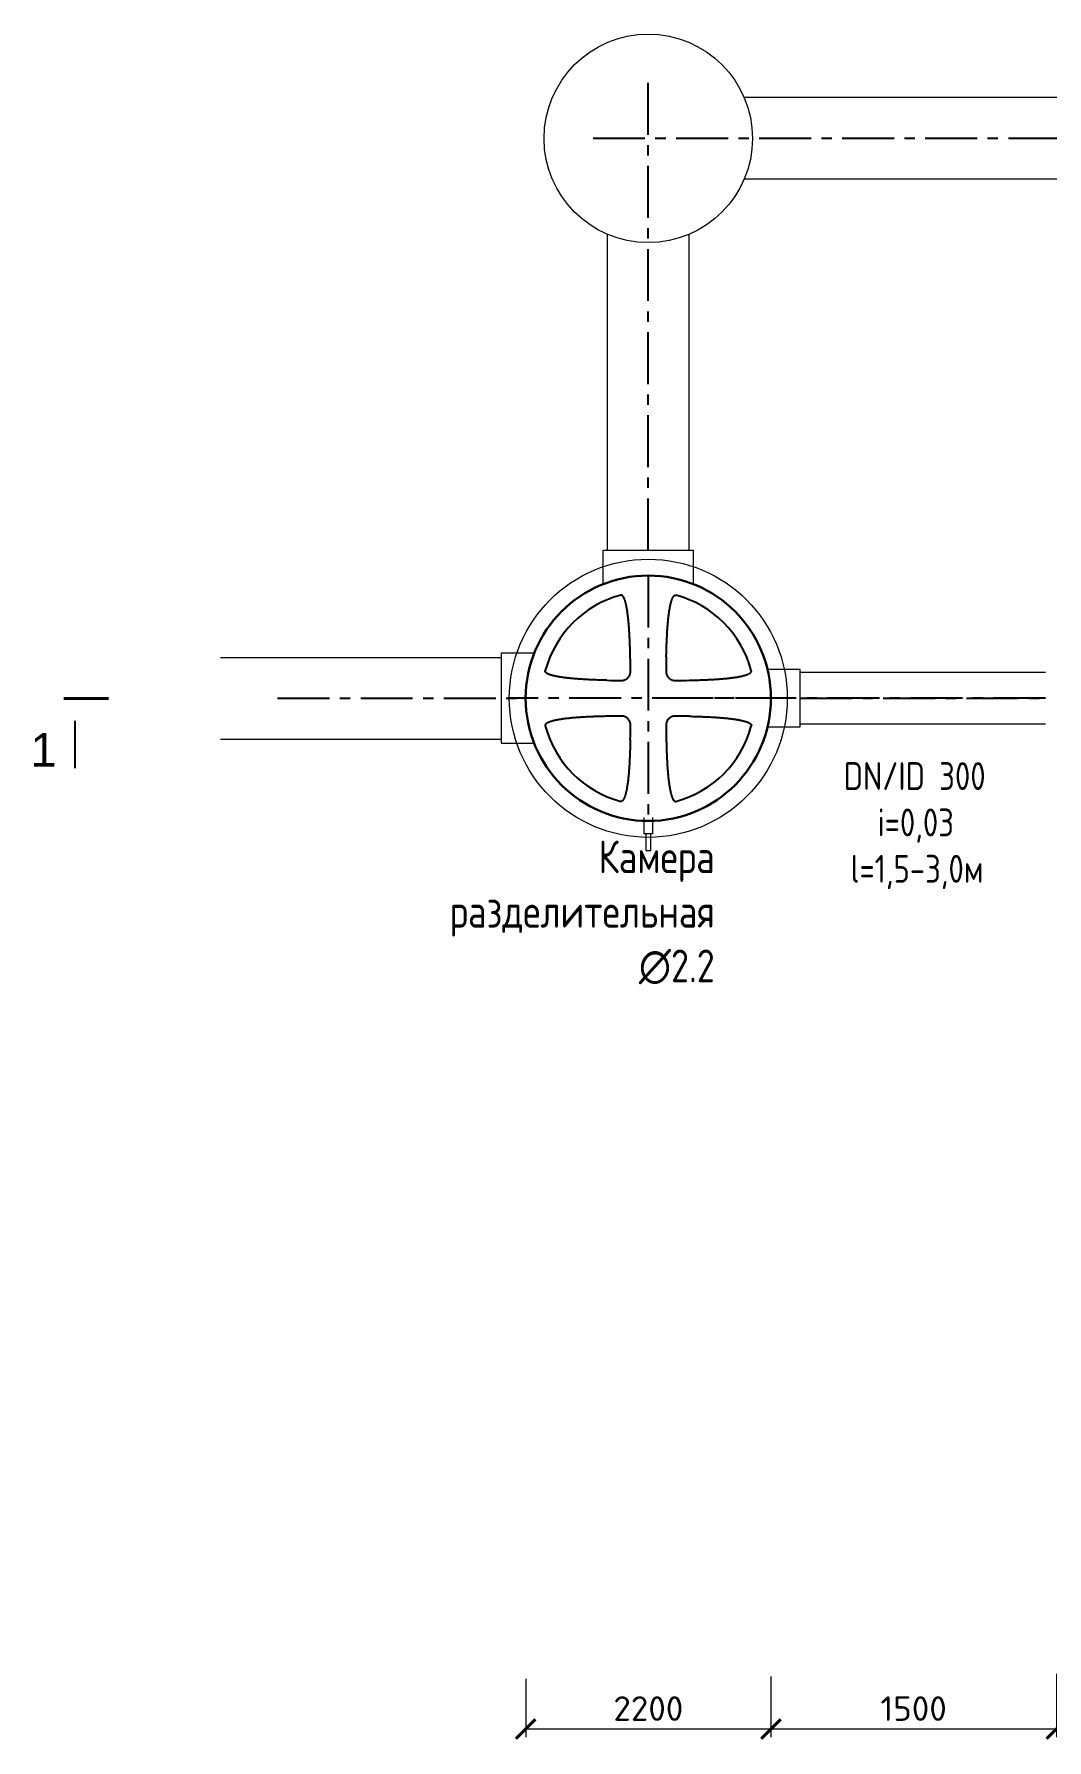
# Model space of a CAD drawing. Header units: millimetres. Extents: x 20530103 to 31271019, y 32092698 to 33532929.
# Drawn here: x 26724633 to 26730827, y 33080364 to 33090790 of the extents above; entities that cross this region are included whole.
import ezdxf

# ---------------------------------------------------------------- set-up
doc = ezdxf.new("R2010")
doc.units = ezdxf.units.MM
doc.linetypes.add('осевая', pattern=[50.8, 31.75, -6.35, 6.35, -6.35])
doc.layers.add('Системный слой', color=7, linetype='Continuous')
doc.styles.add('ARTEM Arial', font='simplex.shx')
doc.styles.add('GOST 2.304', font='GOST.TTF')
doc.dimstyles.new('ARTEM', dxfattribs={"dimtxt": 70, "dimasz": 50, "dimexe": 35, "dimexo": 15, "dimgap": 10, "dimtad": 1, "dimdec": 0, "dimtxsty": 'ARTEM Arial', "dimcen": 2.5, "dimclrd": 7, "dimclre": 7, "dimclrt": 7, "dimadec": 0, "dimazin": 0, "dimtfac": 1, "dimtdec": 0, "dimtmove": 0, "dimatfit": 3, "dimfxl": 1, "dimlwd": 15, "dimlwe": 15, "dimarcsym": 0})

# ---------------------------------------------------------------- blocks, each defined once
blk = doc.blocks.new('_ArchTick')
at = {"color": 0, "linetype": 'ByBlock', "const_width": 0.15}
blk.add_lwpolyline([(-0.5, -0.5), (0.5, 0.5)], dxfattribs=at)
blk = doc.blocks.new('*D146')
at = {"color": 7, "lineweight": 15, "transparency": 16777216}
for p, q in [((26730885, 33080767), (26730885, 33080380)), ((26738885, 33080752), (26738885, 33080380)), ((26738885, 33080430), (26730885, 33080430))]:
    blk.add_line(p, q, dxfattribs=at)
at = {"color": 7, "lineweight": 15, "transparency": 16777216, "xscale": 120, "yscale": 120, "zscale": 120, "rotation": 180}
blk.add_blockref('_ArchTick', (26730885, 33080430), dxfattribs=at)
at = {"color": 7, "lineweight": 15, "transparency": 16777216, "xscale": 120, "yscale": 120, "zscale": 120}
blk.add_blockref('_ArchTick', (26738885, 33080430), dxfattribs=at)
at = {"color": 7, "lineweight": 20, "transparency": 16777216, "insert": (26734885, 33080555), "char_height": 150, "attachment_point": 5, "style": 'ARTEM Arial'}
blk.add_mtext('8000', dxfattribs=at)
blk = doc.blocks.new('*D158')
at = {"color": 7, "lineweight": 15, "transparency": 16777216}
for p, q in [((26729140, 33080737), (26729140, 33080380)), ((26730885, 33080752), (26730885, 33080380)), ((26730885, 33080430), (26729140, 33080430))]:
    blk.add_line(p, q, dxfattribs=at)
at = {"color": 7, "lineweight": 15, "transparency": 16777216, "xscale": 120, "yscale": 120, "zscale": 120, "rotation": 180}
blk.add_blockref('_ArchTick', (26729140, 33080430), dxfattribs=at)
at = {"color": 7, "lineweight": 15, "transparency": 16777216, "xscale": 120, "yscale": 120, "zscale": 120}
blk.add_blockref('_ArchTick', (26730885, 33080430), dxfattribs=at)
at = {"color": 7, "lineweight": 20, "transparency": 16777216, "insert": (26730012, 33080555), "char_height": 150, "attachment_point": 5, "style": 'ARTEM Arial'}
blk.add_mtext('1500', dxfattribs=at)
blk = doc.blocks.new('*D159')
at = {"color": 7, "lineweight": 15, "transparency": 16777216}
for p, q in [((26727640, 33080737), (26727640, 33080380)), ((26729140, 33080752), (26729140, 33080380)), ((26729140, 33080430), (26727640, 33080430))]:
    blk.add_line(p, q, dxfattribs=at)
at = {"color": 7, "lineweight": 15, "transparency": 16777216, "xscale": 120, "yscale": 120, "zscale": 120, "rotation": 180}
blk.add_blockref('_ArchTick', (26727640, 33080430), dxfattribs=at)
at = {"color": 7, "lineweight": 15, "transparency": 16777216, "xscale": 120, "yscale": 120, "zscale": 120}
blk.add_blockref('_ArchTick', (26729140, 33080430), dxfattribs=at)
at = {"color": 7, "lineweight": 20, "transparency": 16777216, "insert": (26728390, 33080555), "char_height": 150, "attachment_point": 5, "style": 'ARTEM Arial'}
blk.add_mtext('2200', dxfattribs=at)

msp = doc.modelspace()

# ---------------------------------------------------------------- linework, layer by layer
at = {"color": 1, "linetype": 'осевая', "lineweight": 25, "ltscale": 10}
for p, q in [((26728389.6204, 33087634.6421), (26728389.6204, 33090552.5854)), ((26756817.1407, 33090152.5854), (26727989.6204, 33090152.5854)), ((26728389.6204, 33087480.2245), (26728389.6204, 33085980.2245)), ((26726122.8887, 33086730.2245), (26727622.8887, 33086730.2245)), ((26729239.6204, 33086730.2245), (26727539.6204, 33086730.2245)), ((26730818.918, 33086730.2245), (26728518.918, 33086730.2245)), ((26729318.918, 33086730.2245), (26730818.918, 33086730.2245))]:
    msp.add_line(p, q, dxfattribs=at)
at = {"lineweight": 20}
for p, q in [((26755909.773, 33090402.5854), (26728975.6625, 33090402.5854)), ((26755909.773, 33089902.5854), (26728975.6625, 33089902.5854)), ((26728139.6204, 33087634.6421), (26728139.6204, 33089566.5433)), ((26728639.6204, 33087634.6421), (26728639.6204, 33089566.5433)), ((26725772.8887, 33086980.2245), (26727490.4431, 33086980.2245)), ((26730818.918, 33086887.7245), (26729318.918, 33086887.7245)), ((26730818.918, 33086572.7245), (26729318.918, 33086572.7245)), ((26725772.8887, 33086480.2245), (26727490.4431, 33086480.2245)), ((26728364.6204, 33085900.6758), (26728364.6204, 33086000.6758))]:
    msp.add_line(p, q, dxfattribs=at)
at = {"color": 1, "lineweight": 40}
msp.add_line((26724814.8322, 33086728.9082), (26725087.8322, 33086728.9082), dxfattribs=at)
at = {"lineweight": 20}
for points in [[(26728114.6204, 33087434.6421), (26728114.6204, 33087634.6421), (26728664.6204, 33087634.6421), (26728664.6204, 33087434.6421)], [(26727690.4431, 33087005.2245), (26727490.4431, 33087005.2245), (26727490.4431, 33086455.2245), (26727690.4431, 33086455.2245)], [(26729118.918, 33086555.2245), (26729318.918, 33086555.2245), (26729318.918, 33086905.2245), (26729118.918, 33086905.2245)], [(26728414.6204, 33086000.6758), (26728414.6204, 33085900.6758), (26728364.6204, 33085900.6758)], [(26728405.6204, 33085900.6758), (26728373.6204, 33085900.6758), (26728373.6204, 33085800.6758), (26728405.6204, 33085800.6758), (26728405.6204, 33085900.6758)]]:
    msp.add_lwpolyline(points, dxfattribs=at)
at = {"color": 1, "linetype": 'ByBlock', "lineweight": -2}
msp.add_lwpolyline([(26724883.0822, 33086592.4082), (26724883.0822, 33086302.9514)], dxfattribs=at)
at = {"lineweight": 20}
for centre, radius in [((26728389.6204, 33090152.5854), 637.1384), ((26728389.6204, 33086730.2245), 850)]:
    msp.add_circle(centre, radius, dxfattribs=at)
at = {"layer": 'Системный слой', "color": 7, "lineweight": 30}
msp.add_circle((26728389.6204, 33086730.2245), 750, dxfattribs=at)
at = {"layer": 'Системный слой', "color": 7, "lineweight": 25}
for start, end in [(104.99428032, 165.00571967), (14.99428033, 75.00571968), (194.99428033, 255.00571968), (284.99428032, 345.00571967)]:
    msp.add_arc((26728389.6204, 33086730.2245), 652.2931, start, end, dxfattribs=at)
for centre, major_axis, start_param, end_param in [((26726919.7911, 33086730.2245), (0, 3983.7956), -1.5288082595, -1.5073540114), ((26729859.4498, 33086730.2245), (0, -3983.7956), -1.6342386421, -1.6127843941), ((26728389.6204, 33088200.0539), (3983.7956, 0), -1.6342386421, -1.6127843941), ((26728389.6204, 33088200.0539), (3983.7956, 0), -1.5288082595, -1.5073540114), ((26728389.6204, 33085260.3952), (-3983.7956, 0), -1.5288082595, -1.5073540114), ((26726919.7911, 33086730.2245), (0, 3983.7956), -1.6342386421, -1.6127843941), ((26729859.4498, 33086730.2245), (0, -3983.7956), -1.5288082595, -1.5073540114), ((26728389.6204, 33085260.3952), (-3983.7956, 0), -1.6342386421, -1.6127843941)]:
    msp.add_ellipse(centre, major_axis=major_axis, ratio=0.3420201433, start_param=start_param, end_param=end_param, dxfattribs=at)
for points, knots in [([(26728279.5882, 33086982.7962), (26728279.4414, 33086989.5526), (26728279.1231, 33087003.214), (26728278.5644, 33087023.9875), (26728278.0153, 33087041.6636), (26728277.5112, 33087056.1859), (26728277.0927, 33087067.3781), (26728276.6333, 33087078.7737), (26728276.1303, 33087090.3362), (26728275.5769, 33087102.1136), (26728274.9707, 33087114.0445), (26728274.3067, 33087126.1158), (26728273.5826, 33087138.2658), (26728272.7933, 33087150.4814), (26728271.9357, 33087162.7128), (26728271.0091, 33087174.8827), (26728270.013, 33087186.9246), (26728268.9508, 33087198.7447), (26728267.8175, 33087210.3543), (26728266.6171, 33087221.6713), (26728265.3449, 33087232.7062), (26728264.0077, 33087243.3765), (26728262.5907, 33087253.7739), (26728261.1028, 33087263.7983), (26728259.5438, 33087273.4285), (26728257.95, 33087282.4538), (26728256.3128, 33087290.9535), (26728254.6647, 33087298.7955), (26728252.9982, 33087306.0591), (26728251.358, 33087312.6141), (26728249.7061, 33087318.6682), (26728248.0645, 33087324.177), (26728246.4217, 33087329.2103), (26728244.8536, 33087333.5962), (26728243.3401, 33087337.4654), (26728241.9279, 33087340.7682), (26728240.5915, 33087343.628), (26728239.3863, 33087345.9968), (26728238.2523, 33087348.0503), (26728237.1915, 33087349.8214), (26728236.1715, 33087351.3874), (26728235.2454, 33087352.6961), (26728234.3944, 33087353.8062), (26728233.6396, 33087354.718), (26728232.9555, 33087355.485), (26728232.3606, 33087356.1077), (26728231.8133, 33087356.6445), (26728231.3033, 33087357.114), (26728230.8088, 33087357.5402), (26728230.3455, 33087357.9139), (26728229.9074, 33087358.2449), (26728229.4891, 33087358.5408), (26728229.0697, 33087358.8178), (26728228.5915, 33087359.111), (26728228.0459, 33087359.4141), (26728227.4337, 33087359.7129), (26728226.8101, 33087359.9741), (26728226.0989, 33087360.2227), (26728225.2222, 33087360.456), (26728224.1993, 33087360.6159), (26728223.2201, 33087360.6516), (26728222.2463, 33087360.5907), (26728221.4946, 33087360.4678), (26728220.9909, 33087360.3439), (26728220.8575, 33087360.3081)], [0, 0, 0, 0, 3.3465215227, 6.7668481108, 10.2915294563, 12.1064704035, 13.9667284637, 15.8422720642, 17.7603288517, 19.7057234187, 21.6905513702, 23.6874947395, 25.7055973182, 27.732687694, 29.7656162487, 31.7952757147, 33.7955244632, 35.7695807019, 37.6943488583, 39.5961389233, 41.4313009066, 43.2229566875, 44.9506275935, 46.6578929263, 48.2718604808, 49.8130927217, 51.2286774763, 52.5916245338, 53.8146707649, 54.9501107308, 55.9637081159, 56.941680685, 57.8073288267, 58.5954522651, 59.2603872038, 59.8807831171, 60.3931235223, 60.8425705834, 61.2130615076, 61.5668145258, 61.8715192069, 62.1433392224, 62.3649957537, 62.5683806449, 62.7332246549, 62.8775336294, 62.998105508, 63.1158041166, 63.2233857036, 63.3237994927, 63.4127332556, 63.4971934585, 63.5791240454, 63.6628029087, 63.7756373509, 63.8878254565, 63.9983947722, 64.1087959283, 64.2603022576, 64.4493688623, 64.627507815, 64.7505276307, 64.9338791724, 65, 65, 65, 65]), ([(26728499.6526, 33086982.7962), (26728499.7994, 33086989.5513), (26728500.1175, 33087003.2044), (26728500.6756, 33087023.9541), (26728501.2235, 33087041.5961), (26728501.7257, 33087056.076), (26728502.1423, 33087067.2249), (26728502.6522, 33087079.8883), (26728503.2752, 33087094.0546), (26728504.0414, 33087109.7689), (26728504.8308, 33087124.3574), (26728505.6271, 33087137.7626), (26728506.4101, 33087149.9226), (26728507.2608, 33087162.1031), (26728508.1802, 33087174.229), (26728509.1686, 33087186.2342), (26728510.2231, 33087198.0272), (26728511.3486, 33087209.6172), (26728512.5413, 33087220.9222), (26728513.8055, 33087231.9505), (26728515.1347, 33087242.6199), (26728516.5433, 33087253.0192), (26728518.0224, 33087263.0485), (26728519.5721, 33087272.686), (26728521.1568, 33087281.7231), (26728522.785, 33087290.2388), (26728524.4249, 33087298.1032), (26728526.0844, 33087305.3955), (26728527.72, 33087311.9876), (26728529.3692, 33087318.0853), (26728531.011, 33087323.6446), (26728532.6568, 33087328.7331), (26728534.2317, 33087333.1789), (26728535.7558, 33087337.1102), (26728537.182, 33087340.4745), (26728538.5349, 33087343.3931), (26728539.7584, 33087345.8154), (26728540.9115, 33087347.9168), (26728541.9909, 33087349.7283), (26728543.028, 33087351.3269), (26728543.968, 33087352.6591), (26728544.8301, 33087353.786), (26728545.5927, 33087354.7082), (26728546.2821, 33087355.4816), (26728546.8795, 33087356.1069), (26728547.4276, 33087356.6445), (26728547.9376, 33087357.114), (26728548.432, 33087357.5402), (26728548.8953, 33087357.9139), (26728549.3335, 33087358.2449), (26728549.7518, 33087358.5408), (26728550.1712, 33087358.8178), (26728550.6494, 33087359.111), (26728551.1949, 33087359.4141), (26728551.8072, 33087359.7129), (26728552.4307, 33087359.9741), (26728553.142, 33087360.2227), (26728554.0186, 33087360.456), (26728555.0415, 33087360.6159), (26728556.0207, 33087360.6516), (26728556.9946, 33087360.5907), (26728557.7462, 33087360.4678), (26728558.2499, 33087360.3439), (26728558.3834, 33087360.3081)], [0, 0, 0, 0, 3.2943715928, 6.6585915426, 10.1215927423, 11.902893978, 13.7271076211, 15.5658058493, 18.0891990563, 20.6508821716, 23.2507381316, 25.2279246312, 27.2144774818, 29.207844676, 31.198515859, 33.1619389637, 35.1007487872, 36.9928524259, 38.8630102013, 40.6689126448, 42.4327097036, 44.134311819, 45.8159562452, 47.406319509, 48.9255294921, 50.3219054253, 51.6668058294, 52.8753852072, 53.9986841216, 55.0035660126, 55.9738874567, 56.8348531858, 57.6202520803, 58.285214561, 58.906539433, 59.4210267184, 59.8730966303, 60.2462589936, 60.6021554264, 60.908040864, 61.1803066654, 61.4014634807, 61.6040479455, 61.7675166756, 61.9101854316, 62.0289012617, 62.1447897606, 62.2507181364, 62.3495890111, 62.4371556712, 62.5203166986, 62.6009861104, 62.6833765431, 62.7944737718, 62.9049352308, 63.0138033664, 63.1225064054, 63.271682214, 63.4578401415, 63.6332384551, 63.7543656641, 63.9348964321, 64, 64, 64, 64]), ([(26728137.0487, 33086840.2567), (26728130.4906, 33086840.3992), (26728117.2187, 33086840.7079), (26728100.5304, 33086841.1541), (26728084.8237, 33086841.621), (26728068.0049, 33086842.1686), (26728046.1784, 33086842.9808), (26728023.0284, 33086843.9932), (26728002.8349, 33086845.0222), (26727986.5988, 33086845.9529), (26727973.2035, 33086846.7955), (26727960.6187, 33086847.6577), (26727948.493, 33086848.5593), (26727936.4716, 33086849.5297), (26727924.6378, 33086850.5671), (26727912.9866, 33086851.6763), (26727901.5964, 33086852.8542), (26727890.4629, 33086854.1056), (26727879.6648, 33086855.4248), (26727869.121, 33086856.8258), (26727858.9337, 33086858.3002), (26727849.1301, 33086859.8478), (26727839.9191, 33086861.4344), (26727831.2253, 33086863.068), (26727823.1824, 33086864.7174), (26727815.7147, 33086866.3897), (26727808.954, 33086868.0416), (26727802.6945, 33086869.7102), (26727796.9846, 33086871.3737), (26727791.7577, 33086873.043), (26727787.1906, 33086874.642), (26727783.152, 33086876.1909), (26727779.6968, 33086877.6415), (26727776.7008, 33086879.0185), (26727774.2167, 33086880.2639), (26727772.064, 33086881.4376), (26727770.2114, 33086882.5358), (26727768.5795, 33086883.5902), (26727767.2234, 33086884.5442), (26727766.0796, 33086885.4176), (26727765.1467, 33086886.1881), (26727764.3669, 33086886.8829), (26727763.7389, 33086887.4827), (26727763.2004, 33086888.0317), (26727762.731, 33086888.5417), (26727762.3048, 33086889.0361), (26727761.931, 33086889.4994), (26727761.6001, 33086889.9376), (26727761.3042, 33086890.3559), (26727761.0272, 33086890.7753), (26727760.734, 33086891.2535), (26727760.4308, 33086891.799), (26727760.1321, 33086892.4113), (26727759.8708, 33086893.0348), (26727759.6222, 33086893.7461), (26727759.389, 33086894.6227), (26727759.2291, 33086895.6456), (26727759.1933, 33086896.6248), (26727759.2543, 33086897.5987), (26727759.3772, 33086898.3503), (26727759.5011, 33086898.854), (26727759.5369, 33086898.9875)], [0, 0, 0, 0, 3.0982613335, 6.2702573893, 7.8858737438, 10.5221579446, 14.2220879468, 18.2111893361, 21.4832197646, 23.7914050213, 25.9105598204, 27.8392398867, 29.7662871967, 31.6708083612, 33.5543736668, 35.3974949675, 37.2212689869, 38.9875391785, 40.7158710799, 42.3877271277, 44.0412422353, 45.6082485547, 47.1072890503, 48.4883275899, 49.8195000907, 51.0178636753, 52.1327945267, 53.1313225624, 54.0954684012, 54.9509219666, 55.7313338648, 56.3921393409, 57.0095646667, 57.5204784701, 57.9691358233, 58.33888725, 58.6911327453, 58.9932384074, 59.2615508508, 59.4786619323, 59.6772081545, 59.836710997, 59.9754917124, 60.0904961014, 60.2027633127, 60.3053830356, 60.4011659195, 60.4859971679, 60.5665596323, 60.6447074974, 60.7245222679, 60.8321465273, 60.9391554515, 61.0446213552, 61.1499277561, 61.2944421378, 61.474782666, 61.6446997454, 61.7620417346, 61.9369309337, 62, 62, 62, 62]), ([(26728222.3977, 33086838.7165), (26728223.4561, 33086838.7013), (26728225.5501, 33086838.7211), (26728228.6851, 33086838.9022), (26728231.8025, 33086839.2356), (26728234.922, 33086839.7291), (26728238.0269, 33086840.3863), (26728241.0937, 33086841.2068), (26728244.1013, 33086842.1874), (26728247.03, 33086843.3219), (26728249.8606, 33086844.6007), (26728252.5771, 33086846.0122), (26728255.1691, 33086847.544), (26728257.6352, 33086849.188), (26728259.9624, 33086850.9274), (26728262.1389, 33086852.7413), (26728264.1447, 33086854.5963), (26728265.9838, 33086856.4747), (26728267.6616, 33086858.3597), (26728269.3288, 33086860.4149), (26728270.8709, 33086862.522), (26728272.3249, 33086864.73), (26728273.5117, 33086866.7213), (26728274.758, 33086869.0213), (26728276.0472, 33086871.6965), (26728277.335, 33086874.845), (26728278.4247, 33086878.0408), (26728279.1869, 33086880.7637), (26728279.8591, 33086883.6378), (26728280.4559, 33086886.8556), (26728280.9021, 33086890.5591), (26728281.1215, 33086894.1521), (26728281.1442, 33086896.3514), (26728281.1285, 33086897.4473)], [0, 0, 0, 0, 1.1608265419, 2.2936222353, 3.4356302746, 4.5887558525, 5.7462461705, 6.9053479076, 8.0604689404, 9.2068909637, 10.3412235493, 11.4572394691, 12.5542351348, 13.6331632514, 14.6976154269, 15.7305593553, 16.7305745676, 17.6845612513, 18.6048831698, 19.4900608935, 20.5786226568, 21.4599157496, 22.3810374533, 23.1133185073, 24.3205910352, 25.6274367368, 26.8323756552, 28.0128407731, 28.7200010512, 30.0618858462, 31.5922991483, 32.7990707772, 34, 34, 34, 34]), ([(26728498.1124, 33086897.4473), (26728498.0972, 33086896.3889), (26728498.117, 33086894.2949), (26728498.2981, 33086891.1599), (26728498.6315, 33086888.0425), (26728499.125, 33086884.923), (26728499.7822, 33086881.8181), (26728500.6026, 33086878.7513), (26728501.5833, 33086875.7436), (26728502.7178, 33086872.815), (26728503.9966, 33086869.9844), (26728505.4081, 33086867.2678), (26728506.9399, 33086864.6758), (26728508.5839, 33086862.2098), (26728510.3233, 33086859.8825), (26728512.1372, 33086857.7061), (26728513.9922, 33086855.7003), (26728515.8706, 33086853.8611), (26728517.7556, 33086852.1834), (26728519.8108, 33086850.5161), (26728521.9179, 33086848.9741), (26728524.1259, 33086847.52), (26728526.1172, 33086846.3333), (26728528.4172, 33086845.0869), (26728531.0924, 33086843.7978), (26728534.2409, 33086842.51), (26728537.4367, 33086841.4203), (26728540.1596, 33086840.6581), (26728543.0337, 33086839.9859), (26728546.2515, 33086839.389), (26728549.955, 33086838.9429), (26728553.548, 33086838.7235), (26728555.7472, 33086838.7007), (26728556.8432, 33086838.7165)], [0, 0, 0, 0, 1.1608265419, 2.2936222353, 3.4356302746, 4.5887558525, 5.7462461705, 6.9053479076, 8.0604689404, 9.2068909637, 10.3412235493, 11.4572394691, 12.5542351348, 13.6331632514, 14.6976154269, 15.7305593553, 16.7305745676, 17.6845612513, 18.6048831698, 19.4900608935, 20.5786226568, 21.4599157496, 22.3810374533, 23.1133185073, 24.3205910352, 25.6274367368, 26.8323756552, 28.0128407731, 28.7200010512, 30.0618858462, 31.5922991483, 32.7990707772, 34, 34, 34, 34]), ([(26728642.1921, 33086840.2567), (26728648.6011, 33086840.396), (26728661.5767, 33086840.6973), (26728677.8958, 33086841.1316), (26728693.2731, 33086841.5857), (26728709.7693, 33086842.1182), (26728731.2064, 33086842.9073), (26728753.9754, 33086843.8896), (26728773.8708, 33086844.8874), (26728789.9044, 33086845.7904), (26728803.1709, 33086846.6095), (26728815.6594, 33086847.4485), (26728827.7171, 33086848.3271), (26728839.6896, 33086849.2736), (26728851.5008, 33086850.287), (26728863.1504, 33086851.3719), (26728874.5622, 33086852.5259), (26728885.7349, 33086853.7532), (26728896.5919, 33086855.0491), (26728907.2067, 33086856.4267), (26728917.4761, 33086857.8777), (26728927.3698, 33086859.4017), (26728936.6827, 33086860.9659), (26728945.488, 33086862.5784), (26728953.6536, 33086864.2093), (26728961.2537, 33086865.8656), (26728968.1581, 33086867.5062), (26728974.5692, 33086869.1671), (26728980.4369, 33086870.8272), (26728985.8243, 33086872.4967), (26728990.5523, 33086874.1018), (26728994.7504, 33086875.662), (26728998.3596, 33086877.1296), (26729001.5023, 33086878.5281), (26729004.1214, 33086879.7993), (26729006.3987, 33086881.0017), (26729008.3634, 33086882.1297), (26729010.0947, 33086883.2137), (26729011.5343, 33086884.1955), (26729012.7496, 33086885.0953), (26729013.7422, 33086885.8906), (26729014.5734, 33086886.6094), (26729015.2438, 33086887.2314), (26729015.8199, 33086887.8024), (26729016.3235, 33086888.3349), (26729016.7817, 33086888.8529), (26729017.1844, 33086889.3402), (26729017.5414, 33086889.8026), (26729017.86, 33086890.2442), (26729018.1569, 33086890.6862), (26729018.468, 33086891.1865), (26729018.7866, 33086891.7535), (26729019.0974, 33086892.3855), (26729019.3657, 33086893.0229), (26729019.6176, 33086893.7423), (26729019.8517, 33086894.6218), (26729020.0118, 33086895.6456), (26729020.0475, 33086896.6248), (26729019.9866, 33086897.5987), (26729019.8637, 33086898.3503), (26729019.7398, 33086898.854), (26729019.704, 33086898.9875)], [0, 0, 0, 0, 3.027650468, 6.1300949948, 7.7113562574, 10.29572092, 13.9293062349, 17.8521849505, 21.0758475638, 23.3565555894, 25.4545671815, 27.3697426247, 29.2845700098, 31.1812630915, 33.0601023946, 34.9034142, 36.7292307483, 38.5016907574, 40.2385724204, 41.9218716204, 43.5874153041, 45.168284004, 46.6824449202, 48.0806404778, 49.4296690181, 50.6480015168, 51.7842200939, 52.805921168, 53.7937429008, 54.6734516447, 55.4782366341, 56.1632927297, 56.8046696187, 57.3381028742, 57.8082959941, 58.1973566496, 58.567881964, 58.8859249139, 59.167818492, 59.3959477787, 59.6049564544, 59.7727939886, 59.9189296745, 60.0403320833, 60.158922171, 60.2676629971, 60.3693441639, 60.4596161066, 60.5454017581, 60.628156765, 60.7123159057, 60.8243760758, 60.9350031641, 61.0432243879, 61.1494624002, 61.2944413487, 61.4747831899, 61.6446996391, 61.7620416562, 61.9369312629, 62, 62, 62, 62]), ([(26728137.0487, 33086620.1924), (26728130.4906, 33086620.0499), (26728117.2187, 33086619.7412), (26728100.5304, 33086619.295), (26728084.8237, 33086618.8281), (26728068.0049, 33086618.2805), (26728046.1784, 33086617.4683), (26728023.0284, 33086616.4558), (26728002.8349, 33086615.4268), (26727986.5988, 33086614.4962), (26727973.2035, 33086613.6536), (26727960.6187, 33086612.7914), (26727948.493, 33086611.8898), (26727936.4716, 33086610.9193), (26727924.6378, 33086609.882), (26727912.9866, 33086608.7728), (26727901.5964, 33086607.5948), (26727890.463, 33086606.3435), (26727879.6648, 33086605.0243), (26727869.121, 33086603.6233), (26727858.9337, 33086602.1489), (26727849.1301, 33086600.6012), (26727839.9191, 33086599.0147), (26727831.2253, 33086597.3811), (26727823.1824, 33086595.7317), (26727815.7147, 33086594.0594), (26727808.954, 33086592.4075), (26727802.6945, 33086590.7388), (26727796.9846, 33086589.0753), (26727791.7577, 33086587.4061), (26727787.1906, 33086585.8071), (26727783.152, 33086584.2582), (26727779.6968, 33086582.8076), (26727776.7008, 33086581.4306), (26727774.2167, 33086580.1852), (26727772.064, 33086579.0114), (26727770.2114, 33086577.9133), (26727768.5795, 33086576.8589), (26727767.2234, 33086575.9049), (26727766.0796, 33086575.0314), (26727765.1467, 33086574.261), (26727764.3669, 33086573.5662), (26727763.7389, 33086572.9664), (26727763.2004, 33086572.4174), (26727762.731, 33086571.9074), (26727762.3048, 33086571.4129), (26727761.931, 33086570.9496), (26727761.6001, 33086570.5115), (26727761.3042, 33086570.0931), (26727761.0272, 33086569.6738), (26727760.734, 33086569.1956), (26727760.4308, 33086568.65), (26727760.1321, 33086568.0378), (26727759.8708, 33086567.4142), (26727759.6222, 33086566.703), (26727759.389, 33086565.8263), (26727759.2291, 33086564.8034), (26727759.1933, 33086563.8242), (26727759.2543, 33086562.8504), (26727759.3772, 33086562.0987), (26727759.5011, 33086561.5951), (26727759.5369, 33086561.4616)], [0, 0, 0, 0, 3.0982613365, 6.2702573945, 7.8858737497, 10.5221579509, 14.222087953, 18.2111893421, 21.483219771, 23.791405029, 25.9105598304, 27.8392399, 29.7662872142, 31.6708083835, 33.554373694, 35.3974949992, 37.2212707985, 38.9875392162, 40.7158685254, 42.3877271645, 44.041242269, 45.6082485836, 47.1072890737, 48.4883276074, 49.8195001026, 51.0178636824, 52.1327945299, 53.131322563, 54.0954683999, 54.9509219646, 55.7313338625, 56.3921393388, 57.0095646651, 57.520478469, 57.9691358227, 58.3388872498, 58.6911327455, 58.9932384078, 59.2615508513, 59.4786619329, 59.6772081552, 59.8367109976, 59.975491713, 60.090496102, 60.2027633134, 60.3053830363, 60.4011659202, 60.4859971686, 60.566559633, 60.644707498, 60.7245222686, 60.832146528, 60.9391554521, 61.0446213559, 61.1499277567, 61.2944421383, 61.4747826665, 61.6446997458, 61.7620417348, 61.9369309338, 62, 62, 62, 62]), ([(26728281.1285, 33086563.0018), (26728281.1437, 33086564.0602), (26728281.1238, 33086566.1542), (26728280.9428, 33086569.2892), (26728280.6093, 33086572.4066), (26728280.1159, 33086575.5261), (26728279.4587, 33086578.631), (26728278.6382, 33086581.6978), (26728277.6576, 33086584.7054), (26728276.5231, 33086587.6341), (26728275.2442, 33086590.4647), (26728273.8328, 33086593.1812), (26728272.3009, 33086595.7732), (26728270.657, 33086598.2393), (26728268.9176, 33086600.5665), (26728267.1037, 33086602.743), (26728265.2487, 33086604.7488), (26728263.3703, 33086606.5879), (26728261.4853, 33086608.2657), (26728259.4301, 33086609.9329), (26728257.3229, 33086611.475), (26728255.1149, 33086612.929), (26728253.1237, 33086614.1158), (26728250.8237, 33086615.3621), (26728248.1484, 33086616.6513), (26728245, 33086617.9391), (26728241.8041, 33086619.0288), (26728239.0812, 33086619.791), (26728236.2071, 33086620.4632), (26728232.9893, 33086621.06), (26728229.2859, 33086621.5062), (26728225.6929, 33086621.7256), (26728223.4936, 33086621.7483), (26728222.3977, 33086621.7326)], [0, 0, 0, 0, 1.1608265419, 2.2936222353, 3.4356302746, 4.5887558525, 5.7462461705, 6.9053479076, 8.0604689404, 9.2068909637, 10.3412235493, 11.4572394691, 12.5542351348, 13.6331632514, 14.6976154269, 15.7305593553, 16.7305745676, 17.6845612513, 18.6048831698, 19.4900608935, 20.5786226568, 21.4599157496, 22.3810374533, 23.1133185073, 24.3205910352, 25.6274367368, 26.8323756552, 28.0128407731, 28.7200010512, 30.0618858462, 31.5922991483, 32.7990707772, 34, 34, 34, 34]), ([(26728556.8432, 33086621.7326), (26728555.7848, 33086621.7478), (26728553.6908, 33086621.728), (26728550.5558, 33086621.5469), (26728547.4384, 33086621.2134), (26728544.3189, 33086620.72), (26728541.214, 33086620.0628), (26728538.1472, 33086619.2423), (26728535.1395, 33086618.2617), (26728532.2109, 33086617.1272), (26728529.3803, 33086615.8484), (26728526.6638, 33086614.4369), (26728524.0717, 33086612.905), (26728521.6071, 33086611.262), (26728519.2897, 33086609.5302), (26728517.1399, 33086607.7399), (26728515.1865, 33086605.9382), (26728513.1583, 33086603.8795), (26728511.353, 33086601.8315), (26728509.584, 33086599.5986), (26728507.9015, 33086597.2597), (26728506.1709, 33086594.528), (26728504.7314, 33086591.9107), (26728503.4911, 33086589.3753), (26728502.3369, 33086586.7108), (26728501.4136, 33086584.1915), (26728500.4856, 33086581.2837), (26728499.8138, 33086578.7665), (26728499.2272, 33086575.9883), (26728498.771, 33086573.376), (26728498.3716, 33086570.2233), (26728498.1248, 33086566.5951), (26728498.0955, 33086564.178), (26728498.1124, 33086563.0018)], [0, 0, 0, 0, 1.1608245046, 2.2936193766, 3.4356280456, 4.5887566526, 5.7462520864, 6.905357744, 8.060477574, 9.2068891217, 10.3412031465, 11.4572048089, 12.5542046188, 13.6331690836, 14.6957409883, 15.7170683296, 16.6917504505, 17.6011082964, 18.8769091066, 19.676174613, 20.7161896501, 22.0270684013, 23.2114458403, 23.9820116376, 25.1138162187, 26.3866245856, 26.9159816548, 28.4529583192, 29.2357725006, 30.0222257329, 31.3536857859, 32.7108296056, 34, 34, 34, 34]), ([(26728642.1921, 33086620.1924), (26728648.6011, 33086620.0531), (26728661.5767, 33086619.7518), (26728677.8958, 33086619.3174), (26728693.2731, 33086618.8634), (26728709.7693, 33086618.3309), (26728731.2064, 33086617.5418), (26728753.9754, 33086616.5594), (26728773.8708, 33086615.5617), (26728789.9044, 33086614.6586), (26728803.1709, 33086613.8396), (26728815.6594, 33086613.0005), (26728827.7171, 33086612.1219), (26728839.6896, 33086611.1755), (26728851.5008, 33086610.1621), (26728863.1504, 33086609.0772), (26728874.5622, 33086607.9232), (26728885.7349, 33086606.6958), (26728896.5919, 33086605.3999), (26728907.2067, 33086604.0224), (26728917.4761, 33086602.5714), (26728927.3698, 33086601.0474), (26728936.6827, 33086599.4831), (26728945.488, 33086597.8707), (26728953.6536, 33086596.2398), (26728961.2537, 33086594.5835), (26728968.1581, 33086592.9429), (26728974.5692, 33086591.282), (26728980.4369, 33086589.6219), (26728985.8243, 33086587.9524), (26728990.5523, 33086586.3473), (26728994.7504, 33086584.7871), (26728998.3596, 33086583.3195), (26729001.5023, 33086581.921), (26729004.1214, 33086580.6498), (26729006.3987, 33086579.4474), (26729008.3634, 33086578.3194), (26729010.0947, 33086577.2354), (26729011.5343, 33086576.2536), (26729012.7496, 33086575.3538), (26729013.7422, 33086574.5585), (26729014.5734, 33086573.8397), (26729015.2438, 33086573.2176), (26729015.8199, 33086572.6467), (26729016.3235, 33086572.1142), (26729016.7817, 33086571.5962), (26729017.1844, 33086571.1088), (26729017.5414, 33086570.6465), (26729017.86, 33086570.2048), (26729018.1569, 33086569.7629), (26729018.468, 33086569.2625), (26729018.7866, 33086568.6956), (26729019.0974, 33086568.0636), (26729019.3657, 33086567.4262), (26729019.6176, 33086566.7068), (26729019.8517, 33086565.8273), (26729020.0118, 33086564.8034), (26729020.0475, 33086563.8242), (26729019.9866, 33086562.8504), (26729019.8637, 33086562.0987), (26729019.7398, 33086561.5951), (26729019.704, 33086561.4616)], [0, 0, 0, 0, 3.027650466, 6.1300949906, 7.7113562521, 10.2957209128, 13.9293062253, 17.8521849382, 21.0758475496, 23.356555574, 25.4545671651, 27.3697426077, 29.2845699923, 31.1812630737, 33.0601023765, 34.9034141819, 36.7292307304, 38.5016907397, 40.2385724031, 41.9218716037, 43.587415288, 45.1682839884, 46.6824449054, 48.0806404637, 49.4296690047, 50.6480015043, 51.7842200823, 52.8059211574, 53.7937428912, 54.6734516361, 55.4782366265, 56.1632927232, 56.8046696132, 57.3381028697, 57.8082959905, 58.1973566467, 58.5678819618, 58.8859249122, 59.1678184908, 59.3959477777, 59.6049564536, 59.772793988, 59.9189296739, 60.0403320827, 60.1589221704, 60.2676629964, 60.3693441633, 60.4596161059, 60.5454017574, 60.6281567643, 60.712315905, 60.8243760751, 60.9350031635, 61.0432243873, 61.1494623996, 61.2944413482, 61.4747831895, 61.6446996387, 61.7620416559, 61.9369312628, 62, 62, 62, 62]), ([(26728279.5882, 33086477.6528), (26728279.4425, 33086470.9476), (26728279.1269, 33086457.3938), (26728278.6695, 33086440.3612), (26728278.2409, 33086426.0378), (26728277.8548, 33086414.078), (26728277.3198, 33086398.8646), (26728276.61, 33086380.8091), (26728275.6873, 33086360.2964), (26728274.7255, 33086341.6408), (26728273.7806, 33086325.3553), (26728272.9273, 33086311.9553), (26728272.0553, 33086299.3851), (26728271.1448, 33086287.2897), (26728270.1656, 33086275.308), (26728269.1203, 33086263.5276), (26728268.004, 33086251.9412), (26728266.8202, 33086240.6287), (26728265.5644, 33086229.5835), (26728264.2429, 33086218.886), (26728262.8413, 33086208.4508), (26728261.3684, 33086198.3783), (26728259.8241, 33086188.692), (26728258.2433, 33086179.5993), (26728256.6176, 33086171.0231), (26728254.9782, 33086163.0938), (26728253.3175, 33086155.7339), (26728251.6785, 33086149.072), (26728250.0238, 33086142.9036), (26728248.3747, 33086137.2744), (26728246.7199, 33086132.1182), (26728245.1343, 33086127.6085), (26728243.5979, 33086123.6172), (26728242.1581, 33086120.1984), (26728240.7908, 33086117.231), (26728239.5529, 33086114.7672), (26728238.3854, 33086112.6299), (26728237.2926, 33086110.7888), (26728236.243, 33086109.1663), (26728235.2929, 33086107.8169), (26728234.4227, 33086106.6779), (26728233.6544, 33086105.748), (26728232.9612, 33086104.97), (26728232.362, 33086104.3428), (26728231.8133, 33086103.8045), (26728231.3033, 33086103.3351), (26728230.8088, 33086102.9089), (26728230.3455, 33086102.5352), (26728229.9074, 33086102.2042), (26728229.489, 33086101.9083), (26728229.0697, 33086101.6313), (26728228.5915, 33086101.3381), (26728228.0459, 33086101.0349), (26728227.4337, 33086100.7362), (26728226.8101, 33086100.475), (26728226.0989, 33086100.2264), (26728225.2222, 33086099.9931), (26728224.1993, 33086099.8332), (26728223.2201, 33086099.7974), (26728222.2463, 33086099.8584), (26728221.4946, 33086099.9813), (26728220.9909, 33086100.1052), (26728220.8575, 33086100.141)], [0, 0, 0, 0, 3.2189231357, 6.5068258299, 8.1785082761, 10.0983025228, 12.2523243247, 15.4895760715, 18.7797899711, 22.1227440403, 24.4733361477, 26.6278270631, 28.5841318705, 30.5381738033, 32.4670679383, 34.3730138365, 36.2351571877, 38.0766081532, 39.8570774867, 41.5974922534, 43.2785696939, 44.9405322113, 46.5139579662, 48.0181443246, 49.4025384055, 50.7365451726, 51.9369494185, 53.0536669479, 54.0539787316, 55.0201672583, 55.8782531008, 56.6616086656, 57.3257747988, 57.946675197, 58.4612229856, 58.9135381363, 59.2868943567, 59.642684309, 59.9480093535, 60.2193464339, 60.4391396874, 60.6402327359, 60.8019817187, 60.9428380045, 61.0596979715, 61.1737760523, 61.2780505753, 61.3753779132, 61.461577123, 61.5434389141, 61.6228473829, 61.7039497316, 61.8133101683, 61.9220452001, 62.0292121928, 62.1362169977, 62.2830621738, 62.466311411, 62.6389690983, 62.7582036987, 62.9359136866, 63, 63, 63, 63]), ([(26728499.6526, 33086477.6528), (26728499.8015, 33086470.8009), (26728500.1242, 33086456.9676), (26728500.5927, 33086439.5949), (26728501.0314, 33086425.023), (26728501.4259, 33086412.8951), (26728501.9712, 33086397.5211), (26728502.6934, 33086379.3201), (26728503.6312, 33086358.6873), (26728504.6072, 33086339.9614), (26728505.5644, 33086323.6497), (26728506.4266, 33086310.263), (26728507.3064, 33086297.7228), (26728508.2238, 33086285.6702), (26728509.2097, 33086273.7386), (26728510.2608, 33086262.0195), (26728511.3821, 33086250.5034), (26728512.5695, 33086239.2721), (26728513.8274, 33086228.3171), (26728515.149, 33086217.7206), (26728516.5487, 33086207.3936), (26728518.0175, 33086197.4345), (26728519.5555, 33086187.8634), (26728521.1279, 33086178.8857), (26728522.743, 33086170.4224), (26728524.37, 33086162.6003), (26728526.0168, 33086155.3399), (26728527.6415, 33086148.7661), (26728529.2814, 33086142.6761), (26728530.9161, 33086137.1132), (26728532.557, 33086132.0119), (26728534.1312, 33086127.5425), (26728535.658, 33086123.5805), (26728537.0908, 33086120.1805), (26728538.4532, 33086117.2248), (26728539.6887, 33086114.7658), (26728540.8553, 33086112.6301), (26728541.9482, 33086110.7889), (26728542.9978, 33086109.1664), (26728543.9479, 33086107.817), (26728544.8182, 33086106.6779), (26728545.5864, 33086105.7481), (26728546.2797, 33086104.97), (26728546.8788, 33086104.3428), (26728547.4276, 33086103.8045), (26728547.9376, 33086103.3351), (26728548.432, 33086102.9089), (26728548.8953, 33086102.5352), (26728549.3335, 33086102.2042), (26728549.7518, 33086101.9083), (26728550.1712, 33086101.6313), (26728550.6494, 33086101.3381), (26728551.1949, 33086101.0349), (26728551.8072, 33086100.7362), (26728552.4307, 33086100.475), (26728553.142, 33086100.2264), (26728554.0186, 33086099.9931), (26728555.0415, 33086099.8332), (26728556.0207, 33086099.7974), (26728556.9946, 33086099.8584), (26728557.7462, 33086099.9813), (26728558.2499, 33086100.1052), (26728558.3834, 33086100.141)], [0, 0, 0, 0, 3.2894257849, 6.6410725055, 8.3419443787, 10.2882542713, 12.4674638291, 15.730360375, 19.0400426491, 22.3962723936, 24.7486177881, 26.901300285, 28.8517903972, 30.7995525989, 32.7203924943, 34.6169700357, 36.4675652557, 38.2966031385, 40.0624855168, 41.78701453, 43.4504671916, 45.0943850967, 46.6493011373, 48.1349324715, 49.5011341639, 50.8173333872, 52.0016915812, 53.1037187787, 54.0916580134, 55.046430083, 55.8957767008, 56.6721277229, 57.3318932738, 57.949266326, 58.4620513149, 58.913491524, 59.2868605627, 59.642660821, 59.9479928888, 60.2193353018, 60.4391320841, 60.6402284591, 60.8019795285, 60.9428371316, 61.0596975057, 61.173775908, 61.2780506223, 61.3753780737, 61.4615773099, 61.5434390911, 61.622847514, 61.7039498052, 61.8133101776, 61.9220451764, 62.029212163, 62.1362169832, 62.2830621736, 62.4663114126, 62.6389690983, 62.7582036989, 62.9359136872, 63, 63, 63, 63])]:
    msp.add_open_spline(points, degree=3, knots=knots, dxfattribs=at)

# ---------------------------------------------------------------- texts
at = {"color": 1, "lineweight": 25, "insert": (26724770.7725, 33086517.2517), "char_height": 204.75, "attachment_point": 3, "style": 'GOST 2.304'}
msp.add_mtext('{\\fArial|b0|i0|c204|p34;1}', dxfattribs=at)
at = {"lineweight": 20, "style": 'GOST 2.304'}
for s, insert, char_height, width, attachment_point in [('\\pi121.37;DN/ID 300\\P\\pi328.06;i=0,03\\P\\pi163.96;l=1,5-3,0м', (26729463.3556, 33086339.7155), 170, 1105.61104, 1), ('Камера \\Pразделительная \\P∅2.2', (26728796.0623, 33085861.3154), 200, 3048.508414, 3)]:
    msp.add_mtext(s, dxfattribs=dict(at, insert=insert, char_height=char_height, width=width, attachment_point=attachment_point))

# ---------------------------------------------------------------- dimensions: what is measured, and where the dimension line sits
at = {"lineweight": 20}
for base, p1, p2, text, picture, middle in [((26727639.6204, 33080429.9413), (26729139.6204, 33080767.2611), (26727639.6204, 33080752.2611), '2200', '*D159', (26728389.6204, 33080554.9413)), ((26729139.6204, 33080429.9413), (26730885.133, 33080767.2611), (26729139.6204, 33080752.2611), '1500', '*D158', (26730012.3767, 33080554.9413))]:
    dim = msp.add_linear_dim(base=base, p1=p1, p2=p2, angle=180, text=text, dimstyle='ARTEM', override={"dimtxt": 150, "dimasz": 120, "dimexe": 50, "dimgap": 50, "dimblk1": 'ArchTick', "dimblk2": 'ArchTick', "dimsah": 1}, dxfattribs=at)
    dim.commit()
    dim.dimension.update_dxf_attribs({"geometry": picture, "text_midpoint": middle})
dim = msp.add_linear_dim(base=(26730885.133, 33080429.9413), p1=(26738885.133, 33080767.2611), p2=(26730885.133, 33080782.2611), angle=180, dimstyle='ARTEM', override={"dimtxt": 150, "dimasz": 120, "dimexe": 50, "dimgap": 50, "dimblk1": 'ArchTick', "dimblk2": 'ArchTick', "dimsah": 1}, dxfattribs=at)
dim.commit()
dim.dimension.update_dxf_attribs({"geometry": '*D146', "text_midpoint": (26734885.133, 33080554.9413)})

doc.saveas('drawing.dxf')
